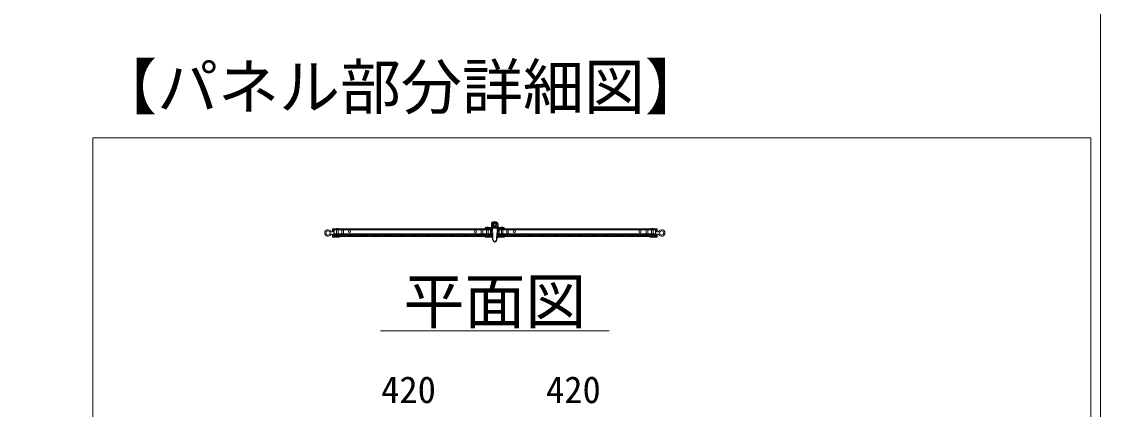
# Model space of a CAD drawing. Units: millimetres, scale not verified. Extents: x -82240 to -62115, y -14438 to 14438.
# Drawn here: x -64947 to -62115, y 8286 to 9304 of the extents above; entities that cross this region are included whole.
import ezdxf
from ezdxf.enums import TextEntityAlignment as Align

# ---------------------------------------------------------------- set-up
doc = ezdxf.new("R2010")
doc.units = ezdxf.units.MM
doc.header["$LTSCALE"] = 38
doc.linetypes.add('DASHED1', pattern=[1.8, 1.2, -0.6])
for name, color, linetype, lineweight in [('0-6_ﾎﾞﾙﾄ類', 2, 'Continuous', 18), ('0-A_図面枠', 7, 'Continuous', 18), ('0-B_寸法', 3, 'Continuous', 18), ('1-5_標準ﾊﾟﾈﾙ', 7, 'Continuous', 18), ('1-7_文字', 7, 'Continuous', 18)]:
    doc.layers.add(name, color=color, linetype=linetype, lineweight=lineweight)
doc.styles.add('ＭＳ ゴシック', font='')
doc.styles.get('ＭＳ ゴシック').set_extended_font_data('MS Gothic')

msp = doc.modelspace()

# ---------------------------------------------------------------- linework, layer by layer
at = {"layer": '0-6_ﾎﾞﾙﾄ類'}
for p, q in [((-63707.49, 8765.73), (-63710.37, 8770.74)), ((-63701.7, 8765.73), (-63707.49, 8765.73)), ((-63701.7, 8775.72), (-63698.82, 8770.74)), ((-63698.82, 8770.74), (-63701.7, 8765.73))]:
    msp.add_line(p, q, dxfattribs=at)
msp.add_lwpolyline([(-63710.37, 8770.74), (-63707.49, 8775.72), (-63701.7, 8775.72)], dxfattribs=at)
for radius in [4.89, 3, 2.46]:
    msp.add_circle((-63704.58, 8770.74), radius, dxfattribs=at)
at = {"layer": '0-A_図面枠'}
for points in [[(-82240.11, 14437.5), (-62115.09, 14437.5), (-62115.09, 562.5), (-82240.11, 562.5)], [(-64759.89, 8998.83), (-62139.96, 8998.83), (-62139.96, 4814.16), (-64759.89, 4814.16)]]:
    msp.add_lwpolyline(points, close=True, dxfattribs=at)
at = {"layer": '0-B_寸法'}
msp.add_line((-64004.58, 8492.58), (-63404.58, 8492.58), dxfattribs=at)
at = {"layer": '1-5_標準ﾊﾟﾈﾙ'}
for p, q in [((-63710.16, 8777.16), (-63710.85, 8777.64)), ((-64131.45, 8752.47), (-64133.22, 8752.47)), ((-64130.94, 8759.73), (-64130.94, 8753.49)), ((-64129.95, 8753.49), (-64130.94, 8753.49)), ((-64101.45, 8760.24), (-64130.43, 8760.24)), ((-64129.44, 8754.48), (-64129.44, 8758.47)), ((-64129.44, 8758.47), (-64126.95, 8758.47)), ((-64126.95, 8740.47), (-64126.95, 8758.47)), ((-64125.93, 8758.74), (-64125.93, 8746.44)), ((-64125.93, 8758.74), (-64100.94, 8758.74)), ((-64125.93, 8757.54), (-63715.95, 8757.54)), ((-64100.94, 8758.74), (-64100.94, 8759.73)), ((-63740.94, 8758.74), (-63740.94, 8759.73)), ((-63715.95, 8758.74), (-63740.94, 8758.74)), ((-63740.43, 8760.24), (-63711.45, 8760.24)), ((-63710.07, 8764.23), (-63729.6, 8764.23)), ((-63729.6, 8764.23), (-63729.6, 8762.22)), ((-63704.58, 8762.22), (-63729.6, 8762.22)), ((-63715.95, 8758.74), (-63715.95, 8746.44)), ((-63714.93, 8741.49), (-63714.93, 8757.48)), ((-63714.45, 8757.99), (-63712.95, 8757.99)), ((-63711.54, 8777.52), (-63713.28, 8775.06)), ((-63713.16, 8774.37), (-63712.47, 8773.89)), ((-63713.1, 8770.74), (-63713.1, 8764.23)), ((-63712.44, 8757.48), (-63712.44, 8752.38)), ((-63711.93, 8753.49), (-63710.94, 8753.49)), ((-63711.6, 8765.91), (-63711.6, 8764.23)), ((-63711, 8750.1), (-63710.79, 8750.01)), ((-63710.94, 8759.73), (-63710.94, 8753.49)), ((-63704.58, 8762.22), (-63679.59, 8762.22)), ((-63699.12, 8764.23), (-63679.59, 8764.23)), ((-63698.4, 8750.01), (-63698.19, 8750.1)), ((-63698.25, 8759.73), (-63698.25, 8753.49)), ((-63697.23, 8753.49), (-63698.25, 8753.49)), ((-63668.73, 8760.24), (-63697.74, 8760.24)), ((-63697.59, 8765.91), (-63697.59, 8764.23)), ((-63696.75, 8752.38), (-63696.75, 8757.48)), ((-63696.24, 8757.99), (-63694.74, 8757.99)), ((-63696.09, 8770.74), (-63696.09, 8764.23)), ((-63694.23, 8757.48), (-63694.23, 8741.49)), ((-63693.24, 8758.74), (-63693.24, 8746.44)), ((-63693.24, 8758.74), (-63668.25, 8758.74)), ((-63283.23, 8757.54), (-63693.24, 8757.54)), ((-63690.6, 8764.23), (-63690.6, 8762.22)), ((-63679.59, 8764.23), (-63679.59, 8762.22)), ((-63668.25, 8758.74), (-63668.25, 8759.73)), ((-63308.25, 8758.74), (-63308.25, 8759.73)), ((-63283.23, 8758.74), (-63308.25, 8758.74)), ((-63307.74, 8760.24), (-63278.73, 8760.24)), ((-63283.23, 8758.74), (-63283.23, 8746.44)), ((-63282.24, 8740.47), (-63282.24, 8758.47)), ((-63279.75, 8758.47), (-63282.24, 8758.47)), ((-63279.75, 8754.48), (-63279.75, 8758.47)), ((-63279.24, 8753.49), (-63278.25, 8753.49)), ((-63278.25, 8759.73), (-63278.25, 8753.49)), ((-63277.74, 8752.47), (-63275.97, 8752.47)), ((-64131.45, 8746.47), (-64133.22, 8746.47)), ((-64130.94, 8745.48), (-64130.94, 8739.24)), ((-64129.95, 8745.48), (-64130.94, 8745.48)), ((-64130.43, 8738.73), (-64112.7, 8738.73)), ((-64125.93, 8747.64), (-63715.95, 8747.64)), ((-64125.93, 8746.44), (-64095.93, 8746.44)), ((-64125.93, 8744.94), (-64125.93, 8740.23)), ((-64125.93, 8744.94), (-64108.95, 8744.94)), ((-64123.05, 8744.43), (-64125.93, 8741.55)), ((-64125.93, 8741.43), (-63715.95, 8741.43)), ((-64125.93, 8740.23), (-64111.2, 8740.23)), ((-64118.55, 8744.43), (-64121.55, 8741.43)), ((-64114.08, 8744.43), (-64117.08, 8741.43)), ((-64109.58, 8744.43), (-64112.58, 8741.43)), ((-64108.95, 8744.94), (-64108.44, 8745.42)), ((-64105.08, 8744.43), (-64108.08, 8741.43)), ((-64100.61, 8744.43), (-64103.61, 8741.43)), ((-64096.11, 8744.43), (-64099.11, 8741.43)), ((-64098.93, 8744.94), (-64095.93, 8744.94)), ((-64095.93, 8746.44), (-64095.93, 8744.94)), ((-64091.61, 8744.43), (-64094.61, 8741.43)), ((-64087.14, 8744.43), (-64090.14, 8741.43)), ((-64082.64, 8744.43), (-64085.64, 8741.43)), ((-64078.14, 8744.43), (-64081.14, 8741.43)), ((-64073.67, 8744.43), (-64076.67, 8741.43)), ((-64069.17, 8744.43), (-64072.17, 8741.43)), ((-64064.67, 8744.43), (-64067.67, 8741.43)), ((-64060.2, 8744.43), (-64063.2, 8741.43)), ((-64055.7, 8744.43), (-64058.7, 8741.43)), ((-64051.2, 8744.43), (-64054.2, 8741.43)), ((-64046.73, 8744.43), (-64049.73, 8741.43)), ((-64042.23, 8744.43), (-64045.23, 8741.43)), ((-64037.73, 8744.43), (-64040.73, 8741.43)), ((-64033.26, 8744.43), (-64036.26, 8741.43)), ((-64028.76, 8744.43), (-64031.76, 8741.43)), ((-64024.26, 8744.43), (-64027.26, 8741.43)), ((-64019.79, 8744.43), (-64022.79, 8741.43)), ((-64015.29, 8744.43), (-64018.29, 8741.43)), ((-64010.79, 8744.43), (-64013.79, 8741.43)), ((-64006.32, 8744.43), (-64009.32, 8741.43)), ((-64001.82, 8744.43), (-64004.82, 8741.43)), ((-63997.32, 8744.43), (-64000.32, 8741.43)), ((-63992.85, 8744.43), (-63995.85, 8741.43)), ((-63988.35, 8744.43), (-63991.35, 8741.43)), ((-63983.85, 8744.43), (-63986.85, 8741.43)), ((-63979.38, 8744.43), (-63982.38, 8741.43)), ((-63974.88, 8744.43), (-63977.88, 8741.43)), ((-63970.38, 8744.43), (-63973.38, 8741.43)), ((-63965.91, 8744.43), (-63968.91, 8741.43)), ((-63961.41, 8744.43), (-63964.41, 8741.43)), ((-63956.91, 8744.43), (-63959.91, 8741.43)), ((-63952.44, 8744.43), (-63955.44, 8741.43)), ((-63947.94, 8744.43), (-63950.94, 8741.43)), ((-63943.44, 8744.43), (-63946.44, 8741.43)), ((-63938.97, 8744.43), (-63941.97, 8741.43)), ((-63934.47, 8744.43), (-63937.47, 8741.43)), ((-63929.97, 8744.43), (-63932.97, 8741.43)), ((-63925.5, 8744.43), (-63928.5, 8741.43)), ((-63921, 8744.43), (-63924, 8741.43)), ((-63916.5, 8744.43), (-63919.5, 8741.43)), ((-63912.03, 8744.43), (-63915.03, 8741.43)), ((-63907.53, 8744.43), (-63910.53, 8741.43)), ((-63903.03, 8744.43), (-63906.03, 8741.43)), ((-63898.56, 8744.43), (-63901.56, 8741.43)), ((-63894.06, 8744.43), (-63897.06, 8741.43)), ((-63889.56, 8744.43), (-63892.56, 8741.43)), ((-63885.09, 8744.43), (-63888.09, 8741.43)), ((-63880.59, 8744.43), (-63883.59, 8741.43)), ((-63876.09, 8744.43), (-63879.09, 8741.43)), ((-63871.62, 8744.43), (-63874.62, 8741.43)), ((-63867.12, 8744.43), (-63870.12, 8741.43)), ((-63862.62, 8744.43), (-63865.62, 8741.43)), ((-63858.15, 8744.43), (-63861.15, 8741.43)), ((-63853.65, 8744.43), (-63856.65, 8741.43)), ((-63849.15, 8744.43), (-63852.15, 8741.43)), ((-63844.68, 8744.43), (-63847.68, 8741.43)), ((-63840.18, 8744.43), (-63843.18, 8741.43)), ((-63835.68, 8744.43), (-63838.68, 8741.43)), ((-63831.21, 8744.43), (-63834.21, 8741.43)), ((-63826.71, 8744.43), (-63829.71, 8741.43)), ((-63822.21, 8744.43), (-63825.21, 8741.43)), ((-63817.74, 8744.43), (-63820.74, 8741.43)), ((-63813.24, 8744.43), (-63816.24, 8741.43)), ((-63808.74, 8744.43), (-63811.74, 8741.43)), ((-63804.27, 8744.43), (-63807.27, 8741.43)), ((-63799.77, 8744.43), (-63802.77, 8741.43)), ((-63795.27, 8744.43), (-63798.27, 8741.43)), ((-63790.8, 8744.43), (-63793.8, 8741.43)), ((-63786.3, 8744.43), (-63789.3, 8741.43)), ((-63781.8, 8744.43), (-63784.8, 8741.43)), ((-63777.3, 8744.43), (-63780.3, 8741.43)), ((-63772.83, 8744.43), (-63775.83, 8741.43)), ((-63768.33, 8744.43), (-63771.33, 8741.43)), ((-63763.83, 8744.43), (-63766.83, 8741.43)), ((-63759.36, 8744.43), (-63762.36, 8741.43)), ((-63754.86, 8744.43), (-63757.86, 8741.43)), ((-63750.36, 8744.43), (-63753.36, 8741.43)), ((-63745.89, 8744.43), (-63748.89, 8741.43)), ((-63715.95, 8746.44), (-63745.95, 8746.44)), ((-63745.95, 8746.44), (-63745.95, 8744.94)), ((-63742.95, 8744.94), (-63745.95, 8744.94)), ((-63741.39, 8744.43), (-63744.39, 8741.43)), ((-63736.89, 8744.43), (-63739.89, 8741.43)), ((-63732.42, 8744.43), (-63735.42, 8741.43)), ((-63732.93, 8744.94), (-63733.44, 8745.42)), ((-63715.95, 8744.94), (-63732.93, 8744.94)), ((-63727.92, 8744.43), (-63730.92, 8741.43)), ((-63715.95, 8740.23), (-63730.68, 8740.23)), ((-63711.45, 8738.73), (-63729.18, 8738.73)), ((-63723.42, 8744.43), (-63726.42, 8741.43)), ((-63718.95, 8744.43), (-63721.95, 8741.43)), ((-63715.95, 8742.93), (-63717.45, 8741.43)), ((-63715.95, 8744.94), (-63715.95, 8740.23)), ((-63712.95, 8740.98), (-63714.45, 8740.98)), ((-63712.44, 8748.21), (-63712.44, 8741.49)), ((-63711.93, 8745.48), (-63710.94, 8745.48)), ((-63710.94, 8745.48), (-63710.94, 8739.24)), ((-63710.43, 8734.53), (-63710.43, 8748.21)), ((-63709.53, 8748.21), (-63709.41, 8734.32)), ((-63699.75, 8734.32), (-63699.66, 8748.21)), ((-63698.73, 8748.21), (-63698.76, 8734.53)), ((-63698.25, 8745.48), (-63698.25, 8739.24)), ((-63697.23, 8745.48), (-63698.25, 8745.48)), ((-63697.74, 8738.73), (-63679.98, 8738.73)), ((-63696.75, 8741.49), (-63696.75, 8748.21)), ((-63694.74, 8740.98), (-63696.24, 8740.98)), ((-63283.23, 8747.64), (-63693.24, 8747.64)), ((-63693.24, 8746.44), (-63663.24, 8746.44)), ((-63693.24, 8744.94), (-63693.24, 8740.23)), ((-63693.24, 8744.94), (-63676.23, 8744.94)), ((-63692.82, 8744.43), (-63693.24, 8744.01)), ((-63283.23, 8741.43), (-63693.24, 8741.43)), ((-63693.24, 8740.23), (-63678.48, 8740.23)), ((-63688.32, 8744.43), (-63691.32, 8741.43)), ((-63683.82, 8744.43), (-63686.82, 8741.43)), ((-63679.35, 8744.43), (-63682.35, 8741.43)), ((-63674.85, 8744.43), (-63677.85, 8741.43)), ((-63676.23, 8744.94), (-63675.75, 8745.42)), ((-63670.35, 8744.43), (-63673.35, 8741.43)), ((-63665.88, 8744.43), (-63668.88, 8741.43)), ((-63666.24, 8744.94), (-63663.24, 8744.94)), ((-63661.38, 8744.43), (-63664.38, 8741.43)), ((-63663.24, 8746.44), (-63663.24, 8744.94)), ((-63656.88, 8744.43), (-63659.88, 8741.43)), ((-63652.41, 8744.43), (-63655.41, 8741.43)), ((-63647.91, 8744.43), (-63650.91, 8741.43)), ((-63643.41, 8744.43), (-63646.41, 8741.43)), ((-63638.94, 8744.43), (-63641.94, 8741.43)), ((-63634.44, 8744.43), (-63637.44, 8741.43)), ((-63629.94, 8744.43), (-63632.94, 8741.43)), ((-63625.47, 8744.43), (-63628.47, 8741.43)), ((-63620.97, 8744.43), (-63623.97, 8741.43)), ((-63616.47, 8744.43), (-63619.47, 8741.43)), ((-63612, 8744.43), (-63615, 8741.43)), ((-63607.5, 8744.43), (-63610.5, 8741.43)), ((-63603, 8744.43), (-63606, 8741.43)), ((-63598.53, 8744.43), (-63601.53, 8741.43)), ((-63594.03, 8744.43), (-63597.03, 8741.43)), ((-63589.53, 8744.43), (-63592.53, 8741.43)), ((-63585.06, 8744.43), (-63588.06, 8741.43)), ((-63580.56, 8744.43), (-63583.56, 8741.43)), ((-63576.06, 8744.43), (-63579.06, 8741.43)), ((-63571.59, 8744.43), (-63574.59, 8741.43)), ((-63567.09, 8744.43), (-63570.09, 8741.43)), ((-63562.59, 8744.43), (-63565.59, 8741.43)), ((-63558.12, 8744.43), (-63561.12, 8741.43)), ((-63553.62, 8744.43), (-63556.62, 8741.43)), ((-63549.12, 8744.43), (-63552.12, 8741.43)), ((-63544.65, 8744.43), (-63547.65, 8741.43)), ((-63540.15, 8744.43), (-63543.15, 8741.43)), ((-63535.65, 8744.43), (-63538.65, 8741.43)), ((-63531.18, 8744.43), (-63534.18, 8741.43)), ((-63526.68, 8744.43), (-63529.68, 8741.43)), ((-63522.18, 8744.43), (-63525.18, 8741.43)), ((-63517.71, 8744.43), (-63520.71, 8741.43)), ((-63513.21, 8744.43), (-63516.21, 8741.43)), ((-63508.71, 8744.43), (-63511.71, 8741.43)), ((-63504.24, 8744.43), (-63507.24, 8741.43)), ((-63499.74, 8744.43), (-63502.74, 8741.43)), ((-63495.24, 8744.43), (-63498.24, 8741.43)), ((-63490.77, 8744.43), (-63493.77, 8741.43)), ((-63486.27, 8744.43), (-63489.27, 8741.43)), ((-63481.77, 8744.43), (-63484.77, 8741.43)), ((-63477.3, 8744.43), (-63480.3, 8741.43)), ((-63472.8, 8744.43), (-63475.8, 8741.43)), ((-63468.3, 8744.43), (-63471.3, 8741.43)), ((-63463.83, 8744.43), (-63466.83, 8741.43)), ((-63459.33, 8744.43), (-63462.33, 8741.43)), ((-63454.83, 8744.43), (-63457.83, 8741.43)), ((-63450.36, 8744.43), (-63453.36, 8741.43)), ((-63445.86, 8744.43), (-63448.86, 8741.43)), ((-63441.36, 8744.43), (-63444.36, 8741.43)), ((-63436.89, 8744.43), (-63439.89, 8741.43)), ((-63432.39, 8744.43), (-63435.39, 8741.43)), ((-63427.89, 8744.43), (-63430.89, 8741.43)), ((-63423.42, 8744.43), (-63426.42, 8741.43)), ((-63418.92, 8744.43), (-63421.92, 8741.43)), ((-63414.42, 8744.43), (-63417.42, 8741.43)), ((-63409.95, 8744.43), (-63412.95, 8741.43)), ((-63405.45, 8744.43), (-63408.45, 8741.43)), ((-63400.95, 8744.43), (-63403.95, 8741.43)), ((-63396.48, 8744.43), (-63399.48, 8741.43)), ((-63391.98, 8744.43), (-63394.98, 8741.43)), ((-63387.48, 8744.43), (-63390.48, 8741.43)), ((-63383.01, 8744.43), (-63386.01, 8741.43)), ((-63378.51, 8744.43), (-63381.51, 8741.43)), ((-63374.01, 8744.43), (-63377.01, 8741.43)), ((-63369.54, 8744.43), (-63372.54, 8741.43)), ((-63365.04, 8744.43), (-63368.04, 8741.43)), ((-63360.54, 8744.43), (-63363.54, 8741.43)), ((-63356.04, 8744.43), (-63359.04, 8741.43)), ((-63351.57, 8744.43), (-63354.57, 8741.43)), ((-63347.07, 8744.43), (-63350.07, 8741.43)), ((-63342.57, 8744.43), (-63345.57, 8741.43)), ((-63338.1, 8744.43), (-63341.1, 8741.43)), ((-63333.6, 8744.43), (-63336.6, 8741.43)), ((-63329.1, 8744.43), (-63332.1, 8741.43)), ((-63324.63, 8744.43), (-63327.63, 8741.43)), ((-63320.13, 8744.43), (-63323.13, 8741.43)), ((-63315.63, 8744.43), (-63318.63, 8741.43)), ((-63311.16, 8744.43), (-63314.16, 8741.43)), ((-63283.23, 8746.44), (-63313.23, 8746.44)), ((-63313.23, 8746.44), (-63313.23, 8744.94)), ((-63310.23, 8744.94), (-63313.23, 8744.94)), ((-63306.66, 8744.43), (-63309.66, 8741.43)), ((-63302.16, 8744.43), (-63305.16, 8741.43)), ((-63300.24, 8744.94), (-63300.75, 8745.42)), ((-63297.69, 8744.43), (-63300.69, 8741.43)), ((-63283.23, 8744.94), (-63300.24, 8744.94)), ((-63283.23, 8740.23), (-63297.99, 8740.23)), ((-63278.73, 8738.73), (-63296.49, 8738.73)), ((-63293.19, 8744.43), (-63296.19, 8741.43)), ((-63288.69, 8744.43), (-63291.69, 8741.43)), ((-63284.22, 8744.43), (-63287.22, 8741.43)), ((-63283.23, 8744.94), (-63283.23, 8740.23)), ((-63279.24, 8745.48), (-63278.25, 8745.48)), ((-63278.25, 8745.48), (-63278.25, 8739.24)), ((-63277.74, 8746.47), (-63275.97, 8746.47))]:
    msp.add_line(p, q, dxfattribs=at)
at = {"layer": '1-5_標準ﾊﾟﾈﾙ', "linetype": 'DASHED1'}
for p, q in [((-64120.05, 8760.24), (-64120.05, 8758.74)), ((-64120.05, 8758.74), (-64120.05, 8746.44)), ((-64115.85, 8760.24), (-64115.85, 8758.74)), ((-64115.85, 8758.74), (-64115.85, 8746.44)), ((-64106.04, 8758.74), (-64106.04, 8746.44)), ((-64101.84, 8758.74), (-64101.84, 8746.44)), ((-63740.04, 8758.74), (-63740.04, 8746.44)), ((-63735.84, 8758.74), (-63735.84, 8746.44)), ((-63726.03, 8760.24), (-63726.03, 8758.74)), ((-63726.03, 8758.74), (-63726.03, 8746.44)), ((-63721.83, 8760.24), (-63721.83, 8758.74)), ((-63721.83, 8758.74), (-63721.83, 8746.44)), ((-63687.33, 8760.24), (-63687.33, 8758.74)), ((-63687.33, 8758.74), (-63687.33, 8746.44)), ((-63683.13, 8760.24), (-63683.13, 8758.74)), ((-63683.13, 8758.74), (-63683.13, 8746.44)), ((-63673.35, 8758.74), (-63673.35, 8746.44)), ((-63669.15, 8758.74), (-63669.15, 8746.44)), ((-63307.35, 8758.74), (-63307.35, 8746.44)), ((-63303.15, 8758.74), (-63303.15, 8746.44)), ((-63293.34, 8760.24), (-63293.34, 8758.74)), ((-63293.34, 8758.74), (-63293.34, 8746.44)), ((-63289.14, 8760.24), (-63289.14, 8758.74)), ((-63289.14, 8758.74), (-63289.14, 8746.44)), ((-64106.04, 8746.44), (-64106.04, 8745.42)), ((-64101.84, 8746.44), (-64101.84, 8745.42)), ((-63740.04, 8746.44), (-63740.04, 8745.42)), ((-63735.84, 8746.44), (-63735.84, 8745.42)), ((-63673.35, 8746.44), (-63673.35, 8745.42)), ((-63669.15, 8746.44), (-63669.15, 8745.42)), ((-63307.35, 8746.44), (-63307.35, 8745.42)), ((-63303.15, 8746.44), (-63303.15, 8745.42))]:
    msp.add_line(p, q, dxfattribs=at)
at = {"layer": '1-5_標準ﾊﾟﾈﾙ'}
for points in [[(-64129.95, 8745.48), (-64129.95, 8740.23), (-64126.95, 8740.23), (-64126.95, 8758.74), (-64129.95, 8758.74), (-64129.95, 8753.49)], [(-63711.93, 8745.48), (-63711.93, 8740.23), (-63714.93, 8740.23), (-63714.93, 8758.74), (-63711.93, 8758.74), (-63711.93, 8753.49)], [(-63697.23, 8745.48), (-63697.23, 8740.23), (-63694.23, 8740.23), (-63694.23, 8758.74), (-63697.23, 8758.74), (-63697.23, 8753.49)], [(-63279.24, 8745.48), (-63279.24, 8740.23), (-63282.24, 8740.23), (-63282.24, 8758.74), (-63279.24, 8758.74), (-63279.24, 8753.49)], [(-64129.44, 8744.49), (-64129.44, 8740.47), (-64126.95, 8740.47)], [(-64098.93, 8744.94), (-64099.44, 8745.42), (-64108.44, 8745.42)], [(-63742.95, 8744.94), (-63742.44, 8745.42), (-63733.44, 8745.42)], [(-63666.24, 8744.94), (-63666.75, 8745.42), (-63675.75, 8745.42)], [(-63310.23, 8744.94), (-63309.75, 8745.42), (-63300.75, 8745.42)], [(-63279.75, 8744.49), (-63279.75, 8740.47), (-63282.24, 8740.47)]]:
    msp.add_lwpolyline(points, dxfattribs=at)
for points in [[(-64125.93, 8740.23), (-63715.95, 8740.23), (-63715.95, 8759.94), (-64125.93, 8759.94)], [(-64125.93, 8746.44), (-63715.95, 8746.44), (-63715.95, 8758.74), (-64125.93, 8758.74)], [(-63713.58, 8762.22), (-63729.6, 8762.22), (-63729.6, 8760.24), (-63713.58, 8760.24)], [(-63679.59, 8762.22), (-63695.58, 8762.22), (-63695.58, 8760.24), (-63679.59, 8760.24)], [(-63283.23, 8740.23), (-63693.24, 8740.23), (-63693.24, 8759.94), (-63283.23, 8759.94)], [(-63283.23, 8746.44), (-63693.24, 8746.44), (-63693.24, 8758.74), (-63283.23, 8758.74)], [(-64125.93, 8741.43), (-63715.95, 8741.43), (-63715.95, 8744.43), (-64125.93, 8744.43)], [(-63283.23, 8741.43), (-63693.24, 8741.43), (-63693.24, 8744.43), (-63283.23, 8744.43)]]:
    msp.add_lwpolyline(points, close=True, dxfattribs=at)
for centre, radius in [((-63704.58, 8770.74), 8.49), ((-63704.58, 8770.74), 8.01), ((-64142.43, 8749.47), 5.49), ((-64085.94, 8752.59), 3), ((-64085.94, 8752.59), 3), ((-63755.94, 8752.59), 3), ((-63755.94, 8752.59), 3), ((-63653.25, 8752.59), 3), ((-63653.25, 8752.59), 3), ((-63323.25, 8752.59), 3), ((-63323.25, 8752.59), 3), ((-63266.73, 8749.47), 5.49)]:
    msp.add_circle(centre, radius, dxfattribs=at)
for centre, radius, start, end in [((-63711.15, 8777.25), 0.51, 55, 145), ((-64142.43, 8749.47), 8.49, 28.437, 331.563), ((-64133.22, 8754.48), 2.01, 208.437, 270), ((-64131.45, 8754.48), 2.01, 270, 0), ((-64130.43, 8759.73), 0.51, 90, 180), ((-64117.95, 8752.74), 8.49, 61.928, 118.072), ((-64101.45, 8759.73), 0.51, 0, 90), ((-63740.43, 8759.73), 0.51, 90, 180), ((-63723.93, 8756.73), 8.49, 61.928, 118.072), ((-63714.45, 8757.48), 0.51, 90, 180), ((-63712.86, 8774.79), 0.51, 145, 235), ((-63712.95, 8757.48), 0.51, 0, 90), ((-63709.95, 8752.38), 2.49, 180, 245.323), ((-63711.45, 8759.73), 0.51, 0, 90), ((-63711.45, 8748.21), 1.92, 0, 70.063), ((-63697.74, 8748.21), 1.92, 109.937, 180), ((-63697.74, 8759.73), 0.51, 90, 180), ((-63699.24, 8752.38), 2.49, 294.677, 0), ((-63696.24, 8757.48), 0.51, 90, 180), ((-63694.74, 8757.48), 0.51, 0, 90), ((-63685.23, 8756.73), 8.49, 61.928, 118.072), ((-63668.73, 8759.73), 0.51, 0, 90), ((-63307.74, 8759.73), 0.51, 90, 180), ((-63291.24, 8752.74), 8.49, 61.928, 118.072), ((-63277.74, 8754.48), 2.01, 180, 270), ((-63278.73, 8759.73), 0.51, 0, 90), ((-63275.97, 8754.48), 2.01, 270, 331.563), ((-63266.73, 8749.47), 8.49, 208.437, 151.563), ((-64133.22, 8744.49), 2.01, 90, 151.563), ((-64131.45, 8744.49), 2.01, 0, 90), ((-64130.43, 8739.24), 0.51, 180, 270), ((-64112.7, 8740.23), 1.5, 270, 0), ((-64103.94, 8752.92), 8.49, 241.928, 298.072), ((-63737.94, 8752.92), 8.49, 241.928, 298.072), ((-63729.18, 8740.23), 1.5, 180, 270), ((-63714.45, 8741.49), 0.51, 180, 270), ((-63712.95, 8741.49), 0.51, 270, 0), ((-63711.45, 8748.21), 0.99, 0.323, 180), ((-63711.45, 8739.24), 0.51, 270, 0), ((-63698.43, 8734.74), 12, 181.045, 220.133), ((-63698.43, 8734.74), 11.01, 182.206, 220.354), ((-63704.58, 8729.4), 3.84, 218.458, 321.542), ((-63704.58, 8729.34), 2.82, 218.097, 321.903), ((-63710.76, 8734.74), 11.01, 319.646, 357.794), ((-63710.76, 8734.74), 12, 319.867, 358.955), ((-63697.74, 8748.21), 0.99, 0, 179.677), ((-63697.74, 8739.24), 0.51, 180, 270), ((-63696.24, 8741.49), 0.51, 180, 270), ((-63694.74, 8741.49), 0.51, 270, 0), ((-63679.98, 8740.23), 1.5, 270, 0), ((-63671.25, 8752.92), 8.49, 241.928, 298.072), ((-63305.25, 8752.92), 8.49, 241.928, 298.072), ((-63296.49, 8740.23), 1.5, 180, 270), ((-63277.74, 8744.49), 2.01, 90, 180), ((-63278.73, 8739.24), 0.51, 270, 0), ((-63275.97, 8744.49), 2.01, 28.437, 90)]:
    msp.add_arc(centre, radius, start, end, dxfattribs=at)

# ---------------------------------------------------------------- texts
at = {"layer": '0-B_寸法', "style": 'ＭＳ ゴシック'}
for p in [(-64002.75, 8281.89), (-63570.06, 8281.89)]:
    msp.add_text('420', height=70.38, dxfattribs=at).set_placement(p, align=Align.BOTTOM_LEFT)
at = {"layer": '1-7_文字', "style": 'ＭＳ ゴシック'}
for s, p in [('【パネル部分詳細図】', (-64750.86, 9039.21)), ('平面図', (-63944.58, 8476.59))]:
    msp.add_text(s, height=117.3, dxfattribs=at).set_placement(p, align=Align.BOTTOM_LEFT)

doc.saveas('drawing.dxf')
